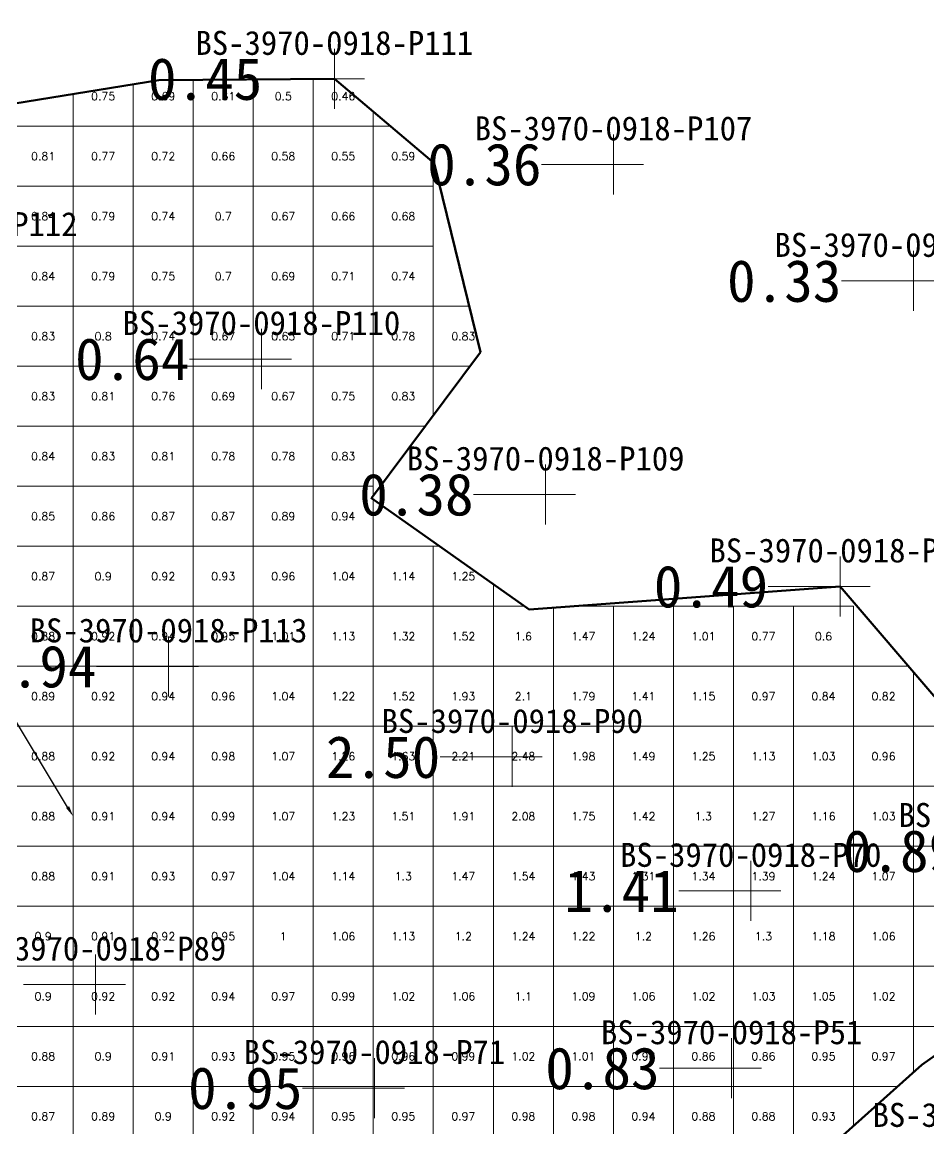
# Model space of a CAD drawing. Header units: inches. Extents: x 469796 to 469991, y 4349683 to 4349814.
# Drawn here: x 469904.45 to 469919.56, y 4349751.73 to 4349770.18 of the extents above; entities that cross this region are included whole.
import ezdxf
from ezdxf import colors
from ezdxf.entities.mleader import LeaderData, LeaderLine
from ezdxf.enums import TextEntityAlignment as Align
from ezdxf.math import Vec2, Vec3

# ---------------------------------------------------------------- set-up
doc = ezdxf.new("R2010")
doc.units = ezdxf.units.IN
doc.header["$MEASUREMENT"] = 0
for name, color, linetype, lineweight in [('点', 7, 'Continuous', 0), ('爆区方格网', 7, 'Continuous', 0), ('线条', 7, 'Continuous', 0), ('钻孔', 7, 'Continuous', 0)]:
    doc.layers.add(name, color=color, linetype=linetype, lineweight=lineweight)
doc.styles.add('3dmine_textStyle_1', font='txt.shx', dxfattribs={"height": 1, "bigfont": 'gbcbig.shx'})
doc.styles.add('3dmine_textStyle_2', font='', dxfattribs={"height": 1})
doc.styles.get("Standard").update_dxf_attribs({"font": 'arial.ttf'})
doc.styles.get('3dmine_textStyle_2').set_extended_font_data('SimSun-ExtB')

msp = doc.modelspace()

# ---------------------------------------------------------------- hatches: boundary and pattern name
at = {"layer": '钻孔', "linetype": 'Continuous', "lineweight": 0, "true_color": 0x808080, "extrusion": (0, 1, 0)}
for points in [[(-469910.655, 3959.732), (-469909.655, 3959.732), (-469909.655, 3972.732), (-469910.655, 3972.732)], [(-469915.306, 3959.652), (-469914.306, 3959.652), (-469914.306, 3972.652), (-469915.306, 3972.652)], [(-469920.302, 3960.265), (-469919.302, 3960.265), (-469919.302, 3972.265), (-469920.302, 3972.265)], [(-469914.175, 3960.36), (-469913.175, 3960.36), (-469913.175, 3972.36), (-469914.175, 3972.36)], [(-469919.082, 3960.193), (-469918.082, 3960.193), (-469918.082, 3972.193), (-469919.082, 3972.193)]]:
    msp.add_hatch(color=8, dxfattribs=at).paths.add_polyline_path(points, flags=0)
at = {"layer": '钻孔', "linetype": 'Continuous', "lineweight": 0, "true_color": 0x00ffff, "extrusion": (0, 1, 0)}
for points in [[(-469909.441, 3959.644), (-469908.441, 3959.644), (-469908.441, 3972.644), (-469909.441, 3972.644)], [(-469907.893, 3960.289), (-469906.893, 3960.289), (-469906.893, 3972.289), (-469907.893, 3972.289)], [(-469906.677, 3960.417), (-469905.677, 3960.417), (-469905.677, 3972.417), (-469906.677, 3972.417)], [(-469917.274, 3960.321), (-469916.274, 3960.321), (-469916.274, 3972.321), (-469917.274, 3972.321)], [(-469911.323, 3960.419), (-469910.323, 3960.419), (-469910.323, 3972.419), (-469911.323, 3972.419)]]:
    msp.add_hatch(color=4, dxfattribs=at).paths.add_polyline_path(points, flags=0)
at = {"layer": '钻孔', "linetype": 'Continuous', "lineweight": 0, "true_color": 0xff0000, "extrusion": (0, 1, 0)}
msp.add_hatch(color=1, dxfattribs=at).paths.add_polyline_path([(-469913.62, 3960.208), (-469912.62, 3960.208), (-469912.62, 3972.208), (-469913.62, 3972.208)], flags=0)
at = {"layer": '钻孔', "linetype": 'Continuous', "lineweight": 0, "true_color": 0x0000ff, "extrusion": (0, 1, 0)}
msp.add_hatch(color=5, dxfattribs=at).paths.add_polyline_path([(-469917.592, 3960.378), (-469916.592, 3960.378), (-469916.592, 3972.378), (-469917.592, 3972.378)], flags=0)

# ---------------------------------------------------------------- linework, layer by layer
at = {"color": 5, "linetype": 'Continuous', "lineweight": 53, "elevation": 3966.246}
for points in [[(469919.744, 4349758.835), (469918.082, 4349760.773), (469912.901, 4349760.388), (469910.272, 4349762.242), (469912.09, 4349764.677), (469911.319, 4349767.825), (469909.655, 4349769.231), (469906.734, 4349769.21), (469903.13, 4349768.626), (469900.052, 4349766.199), (469884.88, 4349759.29)], [(469920.438, 4349749.783), (469917.807, 4349751.337), (469919.44, 4349752.801), (469921.036, 4349753.929)]]:
    msp.add_lwpolyline(points, dxfattribs=at)
at = {"layer": '点', "color": 138, "linetype": 'Continuous', "lineweight": 0, "true_color": 0x004c4c}
for points, elevation in [([(469909.655, 4349768.731), (469909.655, 4349769.731)], 3972.732), ([(469910.155, 4349769.231), (469909.155, 4349769.231)], 3972.732), ([(469914.306, 4349767.307), (469914.306, 4349768.307)], 3972.652), ([(469914.806, 4349767.807), (469913.806, 4349767.807)], 3972.652), ([(469919.302, 4349765.365), (469919.302, 4349766.365)], 3972.265), ([(469919.802, 4349765.865), (469918.802, 4349765.865)], 3972.265), ([(469908.441, 4349764.063), (469908.441, 4349765.063)], 3972.644), ([(469908.941, 4349764.563), (469907.941, 4349764.563)], 3972.644), ([(469913.175, 4349761.805), (469913.175, 4349762.805)], 3972.36), ([(469913.675, 4349762.305), (469912.675, 4349762.305)], 3972.36), ([(469918.082, 4349760.273), (469918.082, 4349761.273)], 3972.193), ([(469918.582, 4349760.773), (469917.582, 4349760.773)], 3972.193), ([(469906.893, 4349758.94), (469906.893, 4349759.94)], 3972.289), ([(469907.393, 4349759.44), (469906.393, 4349759.44)], 3972.289), ([(469912.62, 4349757.431), (469912.62, 4349758.431)], 3972.208), ([(469913.12, 4349757.931), (469912.12, 4349757.931)], 3972.208), ([(469916.592, 4349755.2), (469916.592, 4349756.2)], 3972.378), ([(469917.092, 4349755.7), (469916.092, 4349755.7)], 3972.378), ([(469905.677, 4349753.639), (469905.677, 4349754.639)], 3972.417), ([(469906.177, 4349754.139), (469905.177, 4349754.139)], 3972.417), ([(469916.274, 4349752.244), (469916.274, 4349753.244)], 3972.321), ([(469910.323, 4349751.914), (469910.323, 4349752.914)], 3972.419), ([(469916.774, 4349752.744), (469915.774, 4349752.744)], 3972.321), ([(469910.823, 4349752.414), (469909.823, 4349752.414)], 3972.419)]:
    msp.add_lwpolyline(points, dxfattribs=dict(at, elevation=elevation))
at = {"layer": '爆区方格网', "color": 4, "linetype": 'Continuous', "lineweight": 0, "true_color": 0x00ffff, "elevation": 3972.193}
for points in [[(469907.304, 4349768.442), (469906.304, 4349768.442), (469906.304, 4349769.14), (469906.734, 4349769.21), (469907.304, 4349769.214), (469907.304, 4349768.442)], [(469908.304, 4349768.442), (469907.304, 4349768.442), (469907.304, 4349769.214), (469908.304, 4349769.222), (469908.304, 4349768.442)], [(469909.304, 4349768.442), (469908.304, 4349768.442), (469908.304, 4349769.222), (469909.304, 4349769.229), (469909.304, 4349768.442)], [(469906.304, 4349768.442), (469905.304, 4349768.442), (469905.304, 4349768.978), (469906.304, 4349769.14), (469906.304, 4349768.442)], [(469905.304, 4349767.442), (469904.304, 4349767.442), (469904.304, 4349768.442), (469905.304, 4349768.442), (469905.304, 4349767.442)], [(469906.304, 4349767.442), (469905.304, 4349767.442), (469905.304, 4349768.442), (469906.304, 4349768.442), (469906.304, 4349767.442)], [(469907.304, 4349767.442), (469906.304, 4349767.442), (469906.304, 4349768.442), (469907.304, 4349768.442), (469907.304, 4349767.442)], [(469908.304, 4349767.442), (469907.304, 4349767.442), (469907.304, 4349768.442), (469908.304, 4349768.442), (469908.304, 4349767.442)], [(469909.304, 4349767.442), (469908.304, 4349767.442), (469908.304, 4349768.442), (469909.304, 4349768.442), (469909.304, 4349767.442)], [(469910.304, 4349767.442), (469909.304, 4349767.442), (469909.304, 4349768.442), (469910.304, 4349768.442), (469910.304, 4349767.442)], [(469911.304, 4349767.838), (469911.304, 4349767.442), (469910.304, 4349767.442), (469910.304, 4349768.442), (469910.589, 4349768.442), (469911.304, 4349767.838)], [(469905.304, 4349766.442), (469904.304, 4349766.442), (469904.304, 4349767.442), (469905.304, 4349767.442), (469905.304, 4349766.442)], [(469906.304, 4349766.442), (469905.304, 4349766.442), (469905.304, 4349767.442), (469906.304, 4349767.442), (469906.304, 4349766.442)], [(469907.304, 4349766.442), (469906.304, 4349766.442), (469906.304, 4349767.442), (469907.304, 4349767.442), (469907.304, 4349766.442)], [(469908.304, 4349766.442), (469907.304, 4349766.442), (469907.304, 4349767.442), (469908.304, 4349767.442), (469908.304, 4349766.442)], [(469909.304, 4349766.442), (469908.304, 4349766.442), (469908.304, 4349767.442), (469909.304, 4349767.442), (469909.304, 4349766.442)], [(469910.304, 4349766.442), (469909.304, 4349766.442), (469909.304, 4349767.442), (469910.304, 4349767.442), (469910.304, 4349766.442)], [(469911.304, 4349766.442), (469910.304, 4349766.442), (469910.304, 4349767.442), (469911.304, 4349767.442), (469911.304, 4349766.442)], [(469905.304, 4349765.442), (469904.304, 4349765.442), (469904.304, 4349766.442), (469905.304, 4349766.442), (469905.304, 4349765.442)], [(469906.304, 4349765.442), (469905.304, 4349765.442), (469905.304, 4349766.442), (469906.304, 4349766.442), (469906.304, 4349765.442)], [(469907.304, 4349765.442), (469906.304, 4349765.442), (469906.304, 4349766.442), (469907.304, 4349766.442), (469907.304, 4349765.442)], [(469908.304, 4349765.442), (469907.304, 4349765.442), (469907.304, 4349766.442), (469908.304, 4349766.442), (469908.304, 4349765.442)], [(469909.304, 4349765.442), (469908.304, 4349765.442), (469908.304, 4349766.442), (469909.304, 4349766.442), (469909.304, 4349765.442)], [(469910.304, 4349765.442), (469909.304, 4349765.442), (469909.304, 4349766.442), (469910.304, 4349766.442), (469910.304, 4349765.442)], [(469911.304, 4349765.442), (469910.304, 4349765.442), (469910.304, 4349766.442), (469911.304, 4349766.442), (469911.304, 4349765.442)], [(469905.304, 4349764.442), (469904.304, 4349764.442), (469904.304, 4349765.442), (469905.304, 4349765.442), (469905.304, 4349764.442)], [(469906.304, 4349764.442), (469905.304, 4349764.442), (469905.304, 4349765.442), (469906.304, 4349765.442), (469906.304, 4349764.442)], [(469907.304, 4349764.442), (469906.304, 4349764.442), (469906.304, 4349765.442), (469907.304, 4349765.442), (469907.304, 4349764.442)], [(469908.304, 4349764.442), (469907.304, 4349764.442), (469907.304, 4349765.442), (469908.304, 4349765.442), (469908.304, 4349764.442)], [(469909.304, 4349764.442), (469908.304, 4349764.442), (469908.304, 4349765.442), (469909.304, 4349765.442), (469909.304, 4349764.442)], [(469910.304, 4349764.442), (469909.304, 4349764.442), (469909.304, 4349765.442), (469910.304, 4349765.442), (469910.304, 4349764.442)], [(469911.304, 4349764.442), (469910.304, 4349764.442), (469910.304, 4349765.442), (469911.304, 4349765.442), (469911.304, 4349764.442)], [(469912.09, 4349764.677), (469911.915, 4349764.442), (469911.304, 4349764.442), (469911.304, 4349765.442), (469911.903, 4349765.442), (469912.09, 4349764.677)], [(469905.304, 4349763.442), (469904.304, 4349763.442), (469904.304, 4349764.442), (469905.304, 4349764.442), (469905.304, 4349763.442)], [(469906.304, 4349763.442), (469905.304, 4349763.442), (469905.304, 4349764.442), (469906.304, 4349764.442), (469906.304, 4349763.442)], [(469907.304, 4349763.442), (469906.304, 4349763.442), (469906.304, 4349764.442), (469907.304, 4349764.442), (469907.304, 4349763.442)], [(469908.304, 4349763.442), (469907.304, 4349763.442), (469907.304, 4349764.442), (469908.304, 4349764.442), (469908.304, 4349763.442)], [(469909.304, 4349763.442), (469908.304, 4349763.442), (469908.304, 4349764.442), (469909.304, 4349764.442), (469909.304, 4349763.442)], [(469910.304, 4349763.442), (469909.304, 4349763.442), (469909.304, 4349764.442), (469910.304, 4349764.442), (469910.304, 4349763.442)], [(469911.304, 4349763.624), (469911.168, 4349763.442), (469910.304, 4349763.442), (469910.304, 4349764.442), (469911.304, 4349764.442), (469911.304, 4349763.624)], [(469905.304, 4349762.442), (469904.304, 4349762.442), (469904.304, 4349763.442), (469905.304, 4349763.442), (469905.304, 4349762.442)], [(469906.304, 4349762.442), (469905.304, 4349762.442), (469905.304, 4349763.442), (469906.304, 4349763.442), (469906.304, 4349762.442)], [(469907.304, 4349762.442), (469906.304, 4349762.442), (469906.304, 4349763.442), (469907.304, 4349763.442), (469907.304, 4349762.442)], [(469908.304, 4349762.442), (469907.304, 4349762.442), (469907.304, 4349763.442), (469908.304, 4349763.442), (469908.304, 4349762.442)], [(469909.304, 4349762.442), (469908.304, 4349762.442), (469908.304, 4349763.442), (469909.304, 4349763.442), (469909.304, 4349762.442)], [(469910.304, 4349762.442), (469909.304, 4349762.442), (469909.304, 4349763.442), (469910.304, 4349763.442), (469910.304, 4349762.442)], [(469905.304, 4349761.442), (469904.304, 4349761.442), (469904.304, 4349762.442), (469905.304, 4349762.442), (469905.304, 4349761.442)], [(469906.304, 4349761.442), (469905.304, 4349761.442), (469905.304, 4349762.442), (469906.304, 4349762.442), (469906.304, 4349761.442)], [(469907.304, 4349761.442), (469906.304, 4349761.442), (469906.304, 4349762.442), (469907.304, 4349762.442), (469907.304, 4349761.442)], [(469908.304, 4349761.442), (469907.304, 4349761.442), (469907.304, 4349762.442), (469908.304, 4349762.442), (469908.304, 4349761.442)], [(469909.304, 4349761.442), (469908.304, 4349761.442), (469908.304, 4349762.442), (469909.304, 4349762.442), (469909.304, 4349761.442)], [(469910.304, 4349762.284), (469910.272, 4349762.242), (469910.304, 4349762.22), (469910.304, 4349761.442), (469909.304, 4349761.442), (469909.304, 4349762.442), (469910.304, 4349762.442), (469910.304, 4349762.284)], [(469905.304, 4349760.442), (469904.304, 4349760.442), (469904.304, 4349761.442), (469905.304, 4349761.442), (469905.304, 4349760.442)], [(469906.304, 4349760.442), (469905.304, 4349760.442), (469905.304, 4349761.442), (469906.304, 4349761.442), (469906.304, 4349760.442)], [(469907.304, 4349760.442), (469906.304, 4349760.442), (469906.304, 4349761.442), (469907.304, 4349761.442), (469907.304, 4349760.442)], [(469908.304, 4349760.442), (469907.304, 4349760.442), (469907.304, 4349761.442), (469908.304, 4349761.442), (469908.304, 4349760.442)], [(469909.304, 4349760.442), (469908.304, 4349760.442), (469908.304, 4349761.442), (469909.304, 4349761.442), (469909.304, 4349760.442)], [(469910.304, 4349760.442), (469909.304, 4349760.442), (469909.304, 4349761.442), (469910.304, 4349761.442), (469910.304, 4349760.442)], [(469911.304, 4349760.442), (469910.304, 4349760.442), (469910.304, 4349761.442), (469911.304, 4349761.442), (469911.304, 4349760.442)], [(469912.304, 4349760.809), (469912.304, 4349760.442), (469911.304, 4349760.442), (469911.304, 4349761.442), (469911.407, 4349761.442), (469912.304, 4349760.809)], [(469905.304, 4349759.442), (469904.304, 4349759.442), (469904.304, 4349760.442), (469905.304, 4349760.442), (469905.304, 4349759.442)], [(469906.304, 4349759.442), (469905.304, 4349759.442), (469905.304, 4349760.442), (469906.304, 4349760.442), (469906.304, 4349759.442)], [(469907.304, 4349759.442), (469906.304, 4349759.442), (469906.304, 4349760.442), (469907.304, 4349760.442), (469907.304, 4349759.442)], [(469908.304, 4349759.442), (469907.304, 4349759.442), (469907.304, 4349760.442), (469908.304, 4349760.442), (469908.304, 4349759.442)], [(469909.304, 4349759.442), (469908.304, 4349759.442), (469908.304, 4349760.442), (469909.304, 4349760.442), (469909.304, 4349759.442)], [(469910.304, 4349759.442), (469909.304, 4349759.442), (469909.304, 4349760.442), (469910.304, 4349760.442), (469910.304, 4349759.442)], [(469911.304, 4349759.442), (469910.304, 4349759.442), (469910.304, 4349760.442), (469911.304, 4349760.442), (469911.304, 4349759.442)], [(469912.304, 4349759.442), (469911.304, 4349759.442), (469911.304, 4349760.442), (469912.304, 4349760.442), (469912.304, 4349759.442)], [(469912.901, 4349760.388), (469913.304, 4349760.418), (469913.304, 4349759.442), (469912.304, 4349759.442), (469912.304, 4349760.442), (469912.824, 4349760.442), (469912.901, 4349760.388)], [(469914.304, 4349759.442), (469913.304, 4349759.442), (469913.304, 4349760.418), (469913.631, 4349760.442), (469914.304, 4349760.442), (469914.304, 4349759.442)], [(469915.304, 4349759.442), (469914.304, 4349759.442), (469914.304, 4349760.442), (469915.304, 4349760.442), (469915.304, 4349759.442)], [(469916.304, 4349759.442), (469915.304, 4349759.442), (469915.304, 4349760.442), (469916.304, 4349760.442), (469916.304, 4349759.442)], [(469917.304, 4349759.442), (469916.304, 4349759.442), (469916.304, 4349760.442), (469917.304, 4349760.442), (469917.304, 4349759.442)], [(469918.304, 4349759.442), (469917.304, 4349759.442), (469917.304, 4349760.442), (469918.304, 4349760.442), (469918.304, 4349759.442)], [(469905.304, 4349758.442), (469904.304, 4349758.442), (469904.304, 4349759.442), (469905.304, 4349759.442), (469905.304, 4349758.442)], [(469906.304, 4349758.442), (469905.304, 4349758.442), (469905.304, 4349759.442), (469906.304, 4349759.442), (469906.304, 4349758.442)], [(469907.304, 4349758.442), (469906.304, 4349758.442), (469906.304, 4349759.442), (469907.304, 4349759.442), (469907.304, 4349758.442)], [(469908.304, 4349758.442), (469907.304, 4349758.442), (469907.304, 4349759.442), (469908.304, 4349759.442), (469908.304, 4349758.442)], [(469909.304, 4349758.442), (469908.304, 4349758.442), (469908.304, 4349759.442), (469909.304, 4349759.442), (469909.304, 4349758.442)], [(469910.304, 4349758.442), (469909.304, 4349758.442), (469909.304, 4349759.442), (469910.304, 4349759.442), (469910.304, 4349758.442)], [(469911.304, 4349758.442), (469910.304, 4349758.442), (469910.304, 4349759.442), (469911.304, 4349759.442), (469911.304, 4349758.442)], [(469912.304, 4349758.442), (469911.304, 4349758.442), (469911.304, 4349759.442), (469912.304, 4349759.442), (469912.304, 4349758.442)], [(469913.304, 4349758.442), (469912.304, 4349758.442), (469912.304, 4349759.442), (469913.304, 4349759.442), (469913.304, 4349758.442)], [(469914.304, 4349758.442), (469913.304, 4349758.442), (469913.304, 4349759.442), (469914.304, 4349759.442), (469914.304, 4349758.442)], [(469915.304, 4349758.442), (469914.304, 4349758.442), (469914.304, 4349759.442), (469915.304, 4349759.442), (469915.304, 4349758.442)], [(469916.304, 4349758.442), (469915.304, 4349758.442), (469915.304, 4349759.442), (469916.304, 4349759.442), (469916.304, 4349758.442)], [(469917.304, 4349758.442), (469916.304, 4349758.442), (469916.304, 4349759.442), (469917.304, 4349759.442), (469917.304, 4349758.442)], [(469918.304, 4349758.442), (469917.304, 4349758.442), (469917.304, 4349759.442), (469918.304, 4349759.442), (469918.304, 4349758.442)], [(469919.304, 4349759.349), (469919.304, 4349758.442), (469918.304, 4349758.442), (469918.304, 4349759.442), (469919.224, 4349759.442), (469919.304, 4349759.349)], [(469905.304, 4349757.442), (469904.304, 4349757.442), (469904.304, 4349758.442), (469905.304, 4349758.442), (469905.304, 4349757.442)], [(469906.304, 4349757.442), (469905.304, 4349757.442), (469905.304, 4349758.442), (469906.304, 4349758.442), (469906.304, 4349757.442)], [(469907.304, 4349757.442), (469906.304, 4349757.442), (469906.304, 4349758.442), (469907.304, 4349758.442), (469907.304, 4349757.442)], [(469908.304, 4349757.442), (469907.304, 4349757.442), (469907.304, 4349758.442), (469908.304, 4349758.442), (469908.304, 4349757.442)], [(469909.304, 4349757.442), (469908.304, 4349757.442), (469908.304, 4349758.442), (469909.304, 4349758.442), (469909.304, 4349757.442)], [(469910.304, 4349757.442), (469909.304, 4349757.442), (469909.304, 4349758.442), (469910.304, 4349758.442), (469910.304, 4349757.442)], [(469911.304, 4349757.442), (469910.304, 4349757.442), (469910.304, 4349758.442), (469911.304, 4349758.442), (469911.304, 4349757.442)], [(469912.304, 4349757.442), (469911.304, 4349757.442), (469911.304, 4349758.442), (469912.304, 4349758.442), (469912.304, 4349757.442)], [(469913.304, 4349757.442), (469912.304, 4349757.442), (469912.304, 4349758.442), (469913.304, 4349758.442), (469913.304, 4349757.442)], [(469914.304, 4349757.442), (469913.304, 4349757.442), (469913.304, 4349758.442), (469914.304, 4349758.442), (469914.304, 4349757.442)], [(469915.304, 4349757.442), (469914.304, 4349757.442), (469914.304, 4349758.442), (469915.304, 4349758.442), (469915.304, 4349757.442)], [(469916.304, 4349757.442), (469915.304, 4349757.442), (469915.304, 4349758.442), (469916.304, 4349758.442), (469916.304, 4349757.442)], [(469917.304, 4349757.442), (469916.304, 4349757.442), (469916.304, 4349758.442), (469917.304, 4349758.442), (469917.304, 4349757.442)], [(469918.304, 4349757.442), (469917.304, 4349757.442), (469917.304, 4349758.442), (469918.304, 4349758.442), (469918.304, 4349757.442)], [(469919.304, 4349757.442), (469918.304, 4349757.442), (469918.304, 4349758.442), (469919.304, 4349758.442), (469919.304, 4349757.442)], [(469920.304, 4349757.442), (469919.304, 4349757.442), (469919.304, 4349758.442), (469920.304, 4349758.442), (469920.304, 4349757.442)], [(469905.304, 4349756.442), (469904.304, 4349756.442), (469904.304, 4349757.442), (469905.304, 4349757.442), (469905.304, 4349756.442)], [(469906.304, 4349756.442), (469905.304, 4349756.442), (469905.304, 4349757.442), (469906.304, 4349757.442), (469906.304, 4349756.442)], [(469907.304, 4349756.442), (469906.304, 4349756.442), (469906.304, 4349757.442), (469907.304, 4349757.442), (469907.304, 4349756.442)], [(469908.304, 4349756.442), (469907.304, 4349756.442), (469907.304, 4349757.442), (469908.304, 4349757.442), (469908.304, 4349756.442)], [(469909.304, 4349756.442), (469908.304, 4349756.442), (469908.304, 4349757.442), (469909.304, 4349757.442), (469909.304, 4349756.442)], [(469910.304, 4349756.442), (469909.304, 4349756.442), (469909.304, 4349757.442), (469910.304, 4349757.442), (469910.304, 4349756.442)], [(469911.304, 4349756.442), (469910.304, 4349756.442), (469910.304, 4349757.442), (469911.304, 4349757.442), (469911.304, 4349756.442)], [(469912.304, 4349756.442), (469911.304, 4349756.442), (469911.304, 4349757.442), (469912.304, 4349757.442), (469912.304, 4349756.442)], [(469913.304, 4349756.442), (469912.304, 4349756.442), (469912.304, 4349757.442), (469913.304, 4349757.442), (469913.304, 4349756.442)], [(469914.304, 4349756.442), (469913.304, 4349756.442), (469913.304, 4349757.442), (469914.304, 4349757.442), (469914.304, 4349756.442)], [(469915.304, 4349756.442), (469914.304, 4349756.442), (469914.304, 4349757.442), (469915.304, 4349757.442), (469915.304, 4349756.442)], [(469916.304, 4349756.442), (469915.304, 4349756.442), (469915.304, 4349757.442), (469916.304, 4349757.442), (469916.304, 4349756.442)], [(469917.304, 4349756.442), (469916.304, 4349756.442), (469916.304, 4349757.442), (469917.304, 4349757.442), (469917.304, 4349756.442)], [(469918.304, 4349756.442), (469917.304, 4349756.442), (469917.304, 4349757.442), (469918.304, 4349757.442), (469918.304, 4349756.442)], [(469919.304, 4349756.442), (469918.304, 4349756.442), (469918.304, 4349757.442), (469919.304, 4349757.442), (469919.304, 4349756.442)], [(469920.304, 4349756.442), (469919.304, 4349756.442), (469919.304, 4349757.442), (469920.304, 4349757.442), (469920.304, 4349756.442)], [(469905.304, 4349755.442), (469904.304, 4349755.442), (469904.304, 4349756.442), (469905.304, 4349756.442), (469905.304, 4349755.442)], [(469906.304, 4349755.442), (469905.304, 4349755.442), (469905.304, 4349756.442), (469906.304, 4349756.442), (469906.304, 4349755.442)], [(469907.304, 4349755.442), (469906.304, 4349755.442), (469906.304, 4349756.442), (469907.304, 4349756.442), (469907.304, 4349755.442)], [(469908.304, 4349755.442), (469907.304, 4349755.442), (469907.304, 4349756.442), (469908.304, 4349756.442), (469908.304, 4349755.442)], [(469909.304, 4349755.442), (469908.304, 4349755.442), (469908.304, 4349756.442), (469909.304, 4349756.442), (469909.304, 4349755.442)], [(469910.304, 4349755.442), (469909.304, 4349755.442), (469909.304, 4349756.442), (469910.304, 4349756.442), (469910.304, 4349755.442)], [(469911.304, 4349755.442), (469910.304, 4349755.442), (469910.304, 4349756.442), (469911.304, 4349756.442), (469911.304, 4349755.442)], [(469912.304, 4349755.442), (469911.304, 4349755.442), (469911.304, 4349756.442), (469912.304, 4349756.442), (469912.304, 4349755.442)], [(469913.304, 4349755.442), (469912.304, 4349755.442), (469912.304, 4349756.442), (469913.304, 4349756.442), (469913.304, 4349755.442)], [(469914.304, 4349755.442), (469913.304, 4349755.442), (469913.304, 4349756.442), (469914.304, 4349756.442), (469914.304, 4349755.442)], [(469915.304, 4349755.442), (469914.304, 4349755.442), (469914.304, 4349756.442), (469915.304, 4349756.442), (469915.304, 4349755.442)], [(469916.304, 4349755.442), (469915.304, 4349755.442), (469915.304, 4349756.442), (469916.304, 4349756.442), (469916.304, 4349755.442)], [(469917.304, 4349755.442), (469916.304, 4349755.442), (469916.304, 4349756.442), (469917.304, 4349756.442), (469917.304, 4349755.442)], [(469918.304, 4349755.442), (469917.304, 4349755.442), (469917.304, 4349756.442), (469918.304, 4349756.442), (469918.304, 4349755.442)], [(469919.304, 4349755.442), (469918.304, 4349755.442), (469918.304, 4349756.442), (469919.304, 4349756.442), (469919.304, 4349755.442)], [(469920.304, 4349755.442), (469919.304, 4349755.442), (469919.304, 4349756.442), (469920.304, 4349756.442), (469920.304, 4349755.442)], [(469905.304, 4349754.442), (469904.304, 4349754.442), (469904.304, 4349755.442), (469905.304, 4349755.442), (469905.304, 4349754.442)], [(469906.304, 4349754.442), (469905.304, 4349754.442), (469905.304, 4349755.442), (469906.304, 4349755.442), (469906.304, 4349754.442)], [(469907.304, 4349754.442), (469906.304, 4349754.442), (469906.304, 4349755.442), (469907.304, 4349755.442), (469907.304, 4349754.442)], [(469908.304, 4349754.442), (469907.304, 4349754.442), (469907.304, 4349755.442), (469908.304, 4349755.442), (469908.304, 4349754.442)], [(469909.304, 4349754.442), (469908.304, 4349754.442), (469908.304, 4349755.442), (469909.304, 4349755.442), (469909.304, 4349754.442)], [(469910.304, 4349754.442), (469909.304, 4349754.442), (469909.304, 4349755.442), (469910.304, 4349755.442), (469910.304, 4349754.442)], [(469911.304, 4349754.442), (469910.304, 4349754.442), (469910.304, 4349755.442), (469911.304, 4349755.442), (469911.304, 4349754.442)], [(469912.304, 4349754.442), (469911.304, 4349754.442), (469911.304, 4349755.442), (469912.304, 4349755.442), (469912.304, 4349754.442)], [(469913.304, 4349754.442), (469912.304, 4349754.442), (469912.304, 4349755.442), (469913.304, 4349755.442), (469913.304, 4349754.442)], [(469914.304, 4349754.442), (469913.304, 4349754.442), (469913.304, 4349755.442), (469914.304, 4349755.442), (469914.304, 4349754.442)], [(469915.304, 4349754.442), (469914.304, 4349754.442), (469914.304, 4349755.442), (469915.304, 4349755.442), (469915.304, 4349754.442)], [(469916.304, 4349754.442), (469915.304, 4349754.442), (469915.304, 4349755.442), (469916.304, 4349755.442), (469916.304, 4349754.442)], [(469917.304, 4349754.442), (469916.304, 4349754.442), (469916.304, 4349755.442), (469917.304, 4349755.442), (469917.304, 4349754.442)], [(469918.304, 4349754.442), (469917.304, 4349754.442), (469917.304, 4349755.442), (469918.304, 4349755.442), (469918.304, 4349754.442)], [(469919.304, 4349754.442), (469918.304, 4349754.442), (469918.304, 4349755.442), (469919.304, 4349755.442), (469919.304, 4349754.442)], [(469920.304, 4349754.442), (469919.304, 4349754.442), (469919.304, 4349755.442), (469920.304, 4349755.442), (469920.304, 4349754.442)], [(469905.304, 4349753.442), (469904.304, 4349753.442), (469904.304, 4349754.442), (469905.304, 4349754.442), (469905.304, 4349753.442)], [(469906.304, 4349753.442), (469905.304, 4349753.442), (469905.304, 4349754.442), (469906.304, 4349754.442), (469906.304, 4349753.442)], [(469907.304, 4349753.442), (469906.304, 4349753.442), (469906.304, 4349754.442), (469907.304, 4349754.442), (469907.304, 4349753.442)], [(469908.304, 4349753.442), (469907.304, 4349753.442), (469907.304, 4349754.442), (469908.304, 4349754.442), (469908.304, 4349753.442)], [(469909.304, 4349753.442), (469908.304, 4349753.442), (469908.304, 4349754.442), (469909.304, 4349754.442), (469909.304, 4349753.442)], [(469910.304, 4349753.442), (469909.304, 4349753.442), (469909.304, 4349754.442), (469910.304, 4349754.442), (469910.304, 4349753.442)], [(469911.304, 4349753.442), (469910.304, 4349753.442), (469910.304, 4349754.442), (469911.304, 4349754.442), (469911.304, 4349753.442)], [(469912.304, 4349753.442), (469911.304, 4349753.442), (469911.304, 4349754.442), (469912.304, 4349754.442), (469912.304, 4349753.442)], [(469913.304, 4349753.442), (469912.304, 4349753.442), (469912.304, 4349754.442), (469913.304, 4349754.442), (469913.304, 4349753.442)], [(469914.304, 4349753.442), (469913.304, 4349753.442), (469913.304, 4349754.442), (469914.304, 4349754.442), (469914.304, 4349753.442)], [(469915.304, 4349753.442), (469914.304, 4349753.442), (469914.304, 4349754.442), (469915.304, 4349754.442), (469915.304, 4349753.442)], [(469916.304, 4349753.442), (469915.304, 4349753.442), (469915.304, 4349754.442), (469916.304, 4349754.442), (469916.304, 4349753.442)], [(469917.304, 4349753.442), (469916.304, 4349753.442), (469916.304, 4349754.442), (469917.304, 4349754.442), (469917.304, 4349753.442)], [(469918.304, 4349753.442), (469917.304, 4349753.442), (469917.304, 4349754.442), (469918.304, 4349754.442), (469918.304, 4349753.442)], [(469919.304, 4349753.442), (469918.304, 4349753.442), (469918.304, 4349754.442), (469919.304, 4349754.442), (469919.304, 4349753.442)], [(469920.304, 4349753.442), (469919.304, 4349753.442), (469919.304, 4349754.442), (469920.304, 4349754.442), (469920.304, 4349753.442)], [(469905.304, 4349752.442), (469904.304, 4349752.442), (469904.304, 4349753.442), (469905.304, 4349753.442), (469905.304, 4349752.442)], [(469906.304, 4349752.442), (469905.304, 4349752.442), (469905.304, 4349753.442), (469906.304, 4349753.442), (469906.304, 4349752.442)], [(469907.304, 4349752.442), (469906.304, 4349752.442), (469906.304, 4349753.442), (469907.304, 4349753.442), (469907.304, 4349752.442)], [(469908.304, 4349752.442), (469907.304, 4349752.442), (469907.304, 4349753.442), (469908.304, 4349753.442), (469908.304, 4349752.442)], [(469909.304, 4349752.442), (469908.304, 4349752.442), (469908.304, 4349753.442), (469909.304, 4349753.442), (469909.304, 4349752.442)], [(469910.304, 4349752.442), (469909.304, 4349752.442), (469909.304, 4349753.442), (469910.304, 4349753.442), (469910.304, 4349752.442)], [(469911.304, 4349752.442), (469910.304, 4349752.442), (469910.304, 4349753.442), (469911.304, 4349753.442), (469911.304, 4349752.442)], [(469912.304, 4349752.442), (469911.304, 4349752.442), (469911.304, 4349753.442), (469912.304, 4349753.442), (469912.304, 4349752.442)], [(469913.304, 4349752.442), (469912.304, 4349752.442), (469912.304, 4349753.442), (469913.304, 4349753.442), (469913.304, 4349752.442)], [(469914.304, 4349752.442), (469913.304, 4349752.442), (469913.304, 4349753.442), (469914.304, 4349753.442), (469914.304, 4349752.442)], [(469915.304, 4349752.442), (469914.304, 4349752.442), (469914.304, 4349753.442), (469915.304, 4349753.442), (469915.304, 4349752.442)], [(469916.304, 4349752.442), (469915.304, 4349752.442), (469915.304, 4349753.442), (469916.304, 4349753.442), (469916.304, 4349752.442)], [(469917.304, 4349752.442), (469916.304, 4349752.442), (469916.304, 4349753.442), (469917.304, 4349753.442), (469917.304, 4349752.442)], [(469918.304, 4349752.442), (469917.304, 4349752.442), (469917.304, 4349753.442), (469918.304, 4349753.442), (469918.304, 4349752.442)], [(469919.304, 4349752.678), (469919.04, 4349752.442), (469918.304, 4349752.442), (469918.304, 4349753.442), (469919.304, 4349753.442), (469919.304, 4349752.678)], [(469905.304, 4349751.442), (469904.304, 4349751.442), (469904.304, 4349752.442), (469905.304, 4349752.442), (469905.304, 4349751.442)], [(469906.304, 4349751.442), (469905.304, 4349751.442), (469905.304, 4349752.442), (469906.304, 4349752.442), (469906.304, 4349751.442)], [(469907.304, 4349751.442), (469906.304, 4349751.442), (469906.304, 4349752.442), (469907.304, 4349752.442), (469907.304, 4349751.442)], [(469908.304, 4349751.442), (469907.304, 4349751.442), (469907.304, 4349752.442), (469908.304, 4349752.442), (469908.304, 4349751.442)], [(469909.304, 4349751.442), (469908.304, 4349751.442), (469908.304, 4349752.442), (469909.304, 4349752.442), (469909.304, 4349751.442)], [(469910.304, 4349751.442), (469909.304, 4349751.442), (469909.304, 4349752.442), (469910.304, 4349752.442), (469910.304, 4349751.442)], [(469911.304, 4349751.442), (469910.304, 4349751.442), (469910.304, 4349752.442), (469911.304, 4349752.442), (469911.304, 4349751.442)], [(469912.304, 4349751.442), (469911.304, 4349751.442), (469911.304, 4349752.442), (469912.304, 4349752.442), (469912.304, 4349751.442)], [(469913.304, 4349751.442), (469912.304, 4349751.442), (469912.304, 4349752.442), (469913.304, 4349752.442), (469913.304, 4349751.442)], [(469914.304, 4349751.442), (469913.304, 4349751.442), (469913.304, 4349752.442), (469914.304, 4349752.442), (469914.304, 4349751.442)], [(469915.304, 4349751.442), (469914.304, 4349751.442), (469914.304, 4349752.442), (469915.304, 4349752.442), (469915.304, 4349751.442)], [(469916.304, 4349751.442), (469915.304, 4349751.442), (469915.304, 4349752.442), (469916.304, 4349752.442), (469916.304, 4349751.442)], [(469917.304, 4349751.442), (469916.304, 4349751.442), (469916.304, 4349752.442), (469917.304, 4349752.442), (469917.304, 4349751.442)], [(469918.304, 4349751.782), (469917.924, 4349751.442), (469917.304, 4349751.442), (469917.304, 4349752.442), (469918.304, 4349752.442), (469918.304, 4349751.782)]]:
    msp.add_lwpolyline(points, dxfattribs=at)
at = {"layer": '爆区方格网', "color": 8, "linetype": 'Continuous', "lineweight": 0, "true_color": 0x808080, "elevation": 3972.193}
msp.add_lwpolyline([(469910.304, 4349768.683), (469910.304, 4349768.442), (469909.304, 4349768.442), (469909.304, 4349769.229), (469909.655, 4349769.231), (469910.304, 4349768.683)], dxfattribs=at)
at = {"layer": '线条', "color": 138, "linetype": 'Continuous', "lineweight": 0, "true_color": 0x004c4c}
for points, elevation in [([(469909.655, 4349769.231), (469909.655, 4349769.231), (469909.655, 4349769.231)], 3972.732), ([(469914.306, 4349767.807), (469914.306, 4349767.807), (469914.306, 4349767.807)], 3972.652), ([(469919.302, 4349765.865), (469919.302, 4349765.865), (469919.302, 4349765.865)], 3972.265), ([(469908.441, 4349764.563), (469908.441, 4349764.563), (469908.441, 4349764.563)], 3972.644), ([(469913.175, 4349762.305), (469913.175, 4349762.305), (469913.175, 4349762.305)], 3972.36), ([(469918.082, 4349760.773), (469918.082, 4349760.773), (469918.082, 4349760.773)], 3972.193), ([(469906.893, 4349759.44), (469906.893, 4349759.44), (469906.893, 4349759.44)], 3972.289), ([(469912.62, 4349757.931), (469912.62, 4349757.931), (469912.62, 4349757.931)], 3972.208), ([(469916.592, 4349755.7), (469916.592, 4349755.7), (469916.592, 4349755.7)], 3972.378), ([(469905.677, 4349754.139), (469905.677, 4349754.139), (469905.677, 4349754.139)], 3972.417), ([(469916.274, 4349752.744), (469916.274, 4349752.744), (469916.274, 4349752.744)], 3972.321), ([(469910.323, 4349752.414), (469910.323, 4349752.414), (469910.323, 4349752.414)], 3972.419)]:
    msp.add_lwpolyline(points, dxfattribs=dict(at, elevation=elevation))
at = {"layer": '钻孔', "color": 8, "linetype": 'Continuous', "lineweight": 0, "true_color": 0x808080}
for points, elevation in [([(469909.655, 4349769.231), (469908.455, 4349769.231)], 3972.732), ([(469909.655, 4349769.231), (469908.455, 4349769.231)], 3959.732), ([(469914.306, 4349767.807), (469913.106, 4349767.807)], 3972.652), ([(469914.306, 4349767.807), (469913.106, 4349767.807)], 3959.652), ([(469919.302, 4349765.865), (469918.102, 4349765.865)], 3972.265), ([(469919.302, 4349765.865), (469918.102, 4349765.865)], 3960.265), ([(469913.175, 4349762.305), (469911.975, 4349762.305)], 3972.36), ([(469913.175, 4349762.305), (469911.975, 4349762.305)], 3960.36), ([(469918.082, 4349760.773), (469916.882, 4349760.773)], 3972.193), ([(469918.082, 4349760.773), (469916.882, 4349760.773)], 3960.193)]:
    msp.add_lwpolyline(points, dxfattribs=dict(at, elevation=elevation))
at = {"layer": '钻孔', "color": 4, "linetype": 'Continuous', "lineweight": 0, "true_color": 0x00ffff}
for points, elevation in [([(469908.441, 4349764.563), (469907.241, 4349764.563)], 3972.644), ([(469908.441, 4349764.563), (469907.241, 4349764.563)], 3959.644), ([(469906.893, 4349759.44), (469905.693, 4349759.44)], 3972.289), ([(469906.893, 4349759.44), (469905.693, 4349759.44)], 3960.289), ([(469905.677, 4349754.139), (469904.477, 4349754.139)], 3972.417), ([(469905.677, 4349754.139), (469904.477, 4349754.139)], 3960.417), ([(469916.274, 4349752.744), (469915.074, 4349752.744)], 3972.321), ([(469916.274, 4349752.744), (469915.074, 4349752.744)], 3960.321), ([(469910.323, 4349752.414), (469909.123, 4349752.414)], 3972.419), ([(469910.323, 4349752.414), (469909.123, 4349752.414)], 3960.419)]:
    msp.add_lwpolyline(points, dxfattribs=dict(at, elevation=elevation))
at = {"layer": '钻孔', "color": 1, "linetype": 'Continuous', "lineweight": 0, "true_color": 0xff0000}
for elevation in [3972.208, 3960.208]:
    msp.add_lwpolyline([(469912.62, 4349757.931), (469911.42, 4349757.931)], dxfattribs=dict(at, elevation=elevation))
at = {"layer": '钻孔', "color": 5, "linetype": 'Continuous', "lineweight": 0, "true_color": 0x0000ff}
for elevation in [3972.378, 3960.378]:
    msp.add_lwpolyline([(469916.592, 4349755.7), (469915.392, 4349755.7)], dxfattribs=dict(at, elevation=elevation))

# ---------------------------------------------------------------- texts
at = {"color": 4, "linetype": 'Continuous', "lineweight": 0, "true_color": 0x00ffff, "style": '3dmine_textStyle_1'}
for s, height, p in [('0.75', 0.1333, (469905.804, 4349768.942, 3972.193)), ('0.69', 0.1333, (469906.804, 4349768.942, 3972.193)), ('0.61', 0.1333, (469907.804, 4349768.942, 3972.193)), ('0.5', 0.1333, (469908.804, 4349768.942, 3972.193)), ('0.81', 0.1333, (469904.804, 4349767.942, 3972.193)), ('0.77', 0.1333, (469905.804, 4349767.942, 3972.193)), ('0.72', 0.1333, (469906.804, 4349767.942, 3972.193)), ('0.66', 0.1333, (469907.804, 4349767.942, 3972.193)), ('0.58', 0.1333, (469908.804, 4349767.942, 3972.193)), ('0.55', 0.1333, (469909.804, 4349767.942, 3972.193)), ('0.59', 0.1333, (469910.804, 4349767.942, 3972.193)), ('0.84', 0.1333, (469904.804, 4349766.942, 3972.193)), ('0.79', 0.1333, (469905.804, 4349766.942, 3972.193)), ('0.74', 0.1333, (469906.804, 4349766.942, 3972.193)), ('0.7', 0.1333, (469907.804, 4349766.942, 3972.193)), ('0.67', 0.1333, (469908.804, 4349766.942, 3972.193)), ('0.66', 0.1333, (469909.804, 4349766.942, 3972.193)), ('0.68', 0.1333, (469910.804, 4349766.942, 3972.193)), ('0.84', 0.1333, (469904.804, 4349765.942, 3972.193)), ('0.79', 0.1333, (469905.804, 4349765.942, 3972.193)), ('0.75', 0.1333, (469906.804, 4349765.942, 3972.193)), ('0.7', 0.1333, (469907.804, 4349765.942, 3972.193)), ('0.69', 0.1333, (469908.804, 4349765.942, 3972.193)), ('0.71', 0.1333, (469909.804, 4349765.942, 3972.193)), ('0.74', 0.1333, (469910.804, 4349765.942, 3972.193)), ('0.83', 0.1333, (469904.804, 4349764.942, 3972.193)), ('0.8', 0.1333, (469905.804, 4349764.942, 3972.193)), ('0.74', 0.1333, (469906.804, 4349764.942, 3972.193)), ('0.67', 0.1333, (469907.804, 4349764.942, 3972.193)), ('0.65', 0.1333, (469908.804, 4349764.942, 3972.193)), ('0.71', 0.1333, (469909.804, 4349764.942, 3972.193)), ('0.78', 0.1333, (469910.804, 4349764.942, 3972.193)), ('0.83', 0.1333, (469911.804, 4349764.942, 3972.193)), ('0.83', 0.1333, (469904.804, 4349763.942, 3972.193)), ('0.81', 0.1333, (469905.804, 4349763.942, 3972.193)), ('0.76', 0.1333, (469906.804, 4349763.942, 3972.193)), ('0.69', 0.1333, (469907.804, 4349763.942, 3972.193)), ('0.67', 0.1333, (469908.804, 4349763.942, 3972.193)), ('0.75', 0.1333, (469909.804, 4349763.942, 3972.193)), ('0.83', 0.1333, (469910.804, 4349763.942, 3972.193)), ('0.84', 0.1333, (469904.804, 4349762.942, 3972.193)), ('0.83', 0.1333, (469905.804, 4349762.942, 3972.193)), ('0.81', 0.1333, (469906.804, 4349762.942, 3972.193)), ('0.78', 0.1333, (469907.804, 4349762.942, 3972.193)), ('0.78', 0.1333, (469908.804, 4349762.942, 3972.193)), ('0.83', 0.1333, (469909.804, 4349762.942, 3972.193)), ('0.85', 0.1333, (469904.804, 4349761.942, 3972.193)), ('0.86', 0.1333, (469905.804, 4349761.942, 3972.193)), ('0.87', 0.1333, (469906.804, 4349761.942, 3972.193)), ('0.87', 0.1333, (469907.804, 4349761.942, 3972.193)), ('0.89', 0.1333, (469908.804, 4349761.942, 3972.193)), ('0.94', 0.1333, (469909.804, 4349761.942, 3972.193)), ('0.87', 0.1333, (469904.804, 4349760.942, 3972.193)), ('0.9', 0.1333, (469905.804, 4349760.942, 3972.193)), ('0.92', 0.1333, (469906.804, 4349760.942, 3972.193)), ('0.93', 0.1333, (469907.804, 4349760.942, 3972.193)), ('0.96', 0.1333, (469908.804, 4349760.942, 3972.193)), ('1.04', 0.1333, (469909.804, 4349760.942, 3972.193)), ('1.14', 0.1333, (469910.804, 4349760.942, 3972.193)), ('1.25', 0.1333, (469911.804, 4349760.942, 3972.193)), ('0.88', 0.1333, (469904.804, 4349759.942, 3972.193)), ('0.92', 0.1333, (469905.804, 4349759.942, 3972.193)), ('0.94', 0.1333, (469906.804, 4349759.942, 3972.193)), ('0.95', 0.1333, (469907.804, 4349759.942, 3972.193)), ('1.01', 0.1333, (469908.804, 4349759.942, 3972.193)), ('1.13', 0.1333, (469909.804, 4349759.942, 3972.193)), ('1.32', 0.1333, (469910.804, 4349759.942, 3972.193)), ('1.52', 0.1333, (469911.804, 4349759.942, 3972.193)), ('1.6', 0.1333, (469912.804, 4349759.942, 3972.193)), ('1.47', 0.1333, (469913.804, 4349759.942, 3972.193)), ('1.24', 0.1333, (469914.804, 4349759.942, 3972.193)), ('1.01', 0.1333, (469915.804, 4349759.942, 3972.193)), ('0.77', 0.1333, (469916.804, 4349759.942, 3972.193)), ('0.6', 0.1333, (469917.804, 4349759.942, 3972.193)), ('0.89', 0.1333, (469904.804, 4349758.942, 3972.193)), ('0.92', 0.1333, (469905.804, 4349758.942, 3972.193)), ('0.94', 0.1333, (469906.804, 4349758.942, 3972.193)), ('0.96', 0.1333, (469907.804, 4349758.942, 3972.193)), ('1.04', 0.1333, (469908.804, 4349758.942, 3972.193)), ('1.22', 0.1333, (469909.804, 4349758.942, 3972.193)), ('1.52', 0.1333, (469910.804, 4349758.942, 3972.193)), ('1.93', 0.1333, (469911.804, 4349758.942, 3972.193)), ('2.1', 0.1333, (469912.804, 4349758.942, 3972.193)), ('1.79', 0.1333, (469913.804, 4349758.942, 3972.193)), ('1.41', 0.1333, (469914.804, 4349758.942, 3972.193)), ('1.15', 0.1333, (469915.804, 4349758.942, 3972.193)), ('0.97', 0.1333, (469916.804, 4349758.942, 3972.193)), ('0.84', 0.1333, (469917.804, 4349758.942, 3972.193)), ('0.82', 0.1333, (469918.804, 4349758.942, 3972.193)), ('0.88', 0.1333, (469904.804, 4349757.942, 3972.193)), ('0.92', 0.1333, (469905.804, 4349757.942, 3972.193)), ('0.94', 0.1333, (469906.804, 4349757.942, 3972.193)), ('0.98', 0.1333, (469907.804, 4349757.942, 3972.193)), ('1.07', 0.1333, (469908.804, 4349757.942, 3972.193)), ('1.26', 0.1333, (469909.804, 4349757.942, 3972.193)), ('1.63', 0.1333, (469910.804, 4349757.942, 3972.193)), ('2.21', 0.1333, (469911.804, 4349757.942, 3972.193)), ('2.48', 0.1333, (469912.804, 4349757.942, 3972.193)), ('1.98', 0.1333, (469913.804, 4349757.942, 3972.193)), ('1.49', 0.1333, (469914.804, 4349757.942, 3972.193)), ('1.25', 0.1333, (469915.804, 4349757.942, 3972.193)), ('1.13', 0.1333, (469916.804, 4349757.942, 3972.193)), ('1.03', 0.1333, (469917.804, 4349757.942, 3972.193)), ('0.96', 0.1333, (469918.804, 4349757.942, 3972.193)), ('0.88', 0.1333, (469904.804, 4349756.942, 3972.193)), ('0.91', 0.1333, (469905.804, 4349756.942, 3972.193)), ('0.94', 0.1333, (469906.804, 4349756.942, 3972.193)), ('0.99', 0.1333, (469907.804, 4349756.942, 3972.193)), ('1.07', 0.1333, (469908.804, 4349756.942, 3972.193)), ('1.23', 0.1333, (469909.804, 4349756.942, 3972.193)), ('1.51', 0.1333, (469910.804, 4349756.942, 3972.193)), ('1.91', 0.1333, (469911.804, 4349756.942, 3972.193)), ('2.08', 0.1333, (469912.804, 4349756.942, 3972.193)), ('1.75', 0.1333, (469913.804, 4349756.942, 3972.193)), ('1.42', 0.1333, (469914.804, 4349756.942, 3972.193)), ('1.3', 0.1333, (469915.804, 4349756.942, 3972.193)), ('1.27', 0.1333, (469916.804, 4349756.942, 3972.193)), ('1.16', 0.1333, (469917.804, 4349756.942, 3972.193)), ('1.03', 0.1333, (469918.804, 4349756.942, 3972.193)), ('0.88', 0.1333, (469904.804, 4349755.942, 3972.193)), ('0.91', 0.1333, (469905.804, 4349755.942, 3972.193)), ('0.93', 0.1333, (469906.804, 4349755.942, 3972.193)), ('0.97', 0.1333, (469907.804, 4349755.942, 3972.193)), ('1.04', 0.1333, (469908.804, 4349755.942, 3972.193)), ('1.14', 0.1333, (469909.804, 4349755.942, 3972.193)), ('1.3', 0.1333, (469910.804, 4349755.942, 3972.193)), ('1.47', 0.1333, (469911.804, 4349755.942, 3972.193)), ('1.54', 0.1333, (469912.804, 4349755.942, 3972.193)), ('1.43', 0.1333, (469913.804, 4349755.942, 3972.193)), ('1.31', 0.1333, (469914.804, 4349755.942, 3972.193)), ('1.34', 0.1333, (469915.804, 4349755.942, 3972.193)), ('1.39', 0.1333, (469916.804, 4349755.942, 3972.193)), ('1.24', 0.1333, (469917.804, 4349755.942, 3972.193)), ('1.07', 0.1333, (469918.804, 4349755.942, 3972.193)), ('0.9', 0.1333, (469904.804, 4349754.942, 3972.193)), ('0.91', 0.1333, (469905.804, 4349754.942, 3972.193)), ('0.92', 0.1333, (469906.804, 4349754.942, 3972.193)), ('0.95', 0.1333, (469907.804, 4349754.942, 3972.193)), ('1', 0.133, (469908.804, 4349754.942, 3972.193)), ('1.06', 0.1333, (469909.804, 4349754.942, 3972.193)), ('1.13', 0.1333, (469910.804, 4349754.942, 3972.193)), ('1.2', 0.1333, (469911.804, 4349754.942, 3972.193)), ('1.24', 0.1333, (469912.804, 4349754.942, 3972.193)), ('1.22', 0.1333, (469913.804, 4349754.942, 3972.193)), ('1.2', 0.1333, (469914.804, 4349754.942, 3972.193)), ('1.26', 0.1333, (469915.804, 4349754.942, 3972.193)), ('1.3', 0.1333, (469916.804, 4349754.942, 3972.193)), ('1.18', 0.1333, (469917.804, 4349754.942, 3972.193)), ('1.06', 0.1333, (469918.804, 4349754.942, 3972.193)), ('0.9', 0.1333, (469904.804, 4349753.942, 3972.193)), ('0.92', 0.1333, (469905.804, 4349753.942, 3972.193)), ('0.92', 0.1333, (469906.804, 4349753.942, 3972.193)), ('0.94', 0.1333, (469907.804, 4349753.942, 3972.193)), ('0.97', 0.1333, (469908.804, 4349753.942, 3972.193)), ('0.99', 0.1333, (469909.804, 4349753.942, 3972.193)), ('1.02', 0.1333, (469910.804, 4349753.942, 3972.193)), ('1.06', 0.1333, (469911.804, 4349753.942, 3972.193)), ('1.1', 0.1333, (469912.804, 4349753.942, 3972.193)), ('1.09', 0.1333, (469913.804, 4349753.942, 3972.193)), ('1.06', 0.1333, (469914.804, 4349753.942, 3972.193)), ('1.02', 0.1333, (469915.804, 4349753.942, 3972.193)), ('1.03', 0.1333, (469916.804, 4349753.942, 3972.193)), ('1.05', 0.1333, (469917.804, 4349753.942, 3972.193)), ('1.02', 0.1333, (469918.804, 4349753.942, 3972.193)), ('0.88', 0.1333, (469904.804, 4349752.942, 3972.193)), ('0.9', 0.1333, (469905.804, 4349752.942, 3972.193)), ('0.91', 0.1333, (469906.804, 4349752.942, 3972.193)), ('0.93', 0.1333, (469907.804, 4349752.942, 3972.193)), ('0.95', 0.1333, (469908.804, 4349752.942, 3972.193)), ('0.96', 0.1333, (469909.804, 4349752.942, 3972.193)), ('0.96', 0.1333, (469910.804, 4349752.942, 3972.193)), ('0.99', 0.1333, (469911.804, 4349752.942, 3972.193)), ('1.02', 0.1333, (469912.804, 4349752.942, 3972.193)), ('1.01', 0.1333, (469913.804, 4349752.942, 3972.193)), ('0.96', 0.1333, (469914.804, 4349752.942, 3972.193)), ('0.86', 0.1333, (469915.804, 4349752.942, 3972.193)), ('0.86', 0.1333, (469916.804, 4349752.942, 3972.193)), ('0.95', 0.1333, (469917.804, 4349752.942, 3972.193)), ('0.97', 0.1333, (469918.804, 4349752.942, 3972.193)), ('0.87', 0.1333, (469904.804, 4349751.942, 3972.193)), ('0.89', 0.1333, (469905.804, 4349751.942, 3972.193)), ('0.9', 0.1333, (469906.804, 4349751.942, 3972.193)), ('0.92', 0.1333, (469907.804, 4349751.942, 3972.193)), ('0.94', 0.1333, (469908.804, 4349751.942, 3972.193)), ('0.95', 0.1333, (469909.804, 4349751.942, 3972.193)), ('0.95', 0.1333, (469910.804, 4349751.942, 3972.193)), ('0.97', 0.1333, (469911.804, 4349751.942, 3972.193)), ('0.98', 0.1333, (469912.804, 4349751.942, 3972.193)), ('0.98', 0.1333, (469913.804, 4349751.942, 3972.193)), ('0.94', 0.1333, (469914.804, 4349751.942, 3972.193)), ('0.88', 0.1333, (469915.804, 4349751.942, 3972.193)), ('0.88', 0.1333, (469916.804, 4349751.942, 3972.193)), ('0.93', 0.1333, (469917.804, 4349751.942, 3972.193))]:
    msp.add_text(s, height=height, dxfattribs=at).set_placement(p, align=Align.MIDDLE_CENTER)
at = {"color": 8, "linetype": 'Continuous', "lineweight": 0, "true_color": 0x808080, "style": '3dmine_textStyle_1'}
msp.add_text('0.46', height=0.1333, dxfattribs=at).set_placement((469909.804, 4349768.942, 3972.193), align=Align.MIDDLE_CENTER)
at = {"layer": '钻孔', "color": 138, "linetype": 'Continuous', "lineweight": 0, "true_color": 0x004c4c, "style": '3dmine_textStyle_2'}
for s, p in [('BS-3970-0918-P111', (469909.655, 4349769.631, 3972.732)), ('BS-3970-0918-P107', (469914.306, 4349768.207, 3972.652)), ('BS-3970-0918-P112', (469903.064, 4349766.611, 3972.703)), ('BS-3970-0918-P108', (469919.302, 4349766.265, 3972.265)), ('BS-3970-0918-P110', (469908.441, 4349764.963, 3972.644)), ('BS-3970-0918-P109', (469913.175, 4349762.705, 3972.36)), ('BS-3970-0918-P91', (469918.082, 4349761.173, 3972.193)), ('BS-3970-0918-P113', (469906.893, 4349759.84, 3972.289)), ('BS-3970-0918-P90', (469912.62, 4349758.331, 3972.208)), ('BS-3970-0918-P53', (469921.231, 4349756.764, 3971.919)), ('BS-3970-0918-P70', (469916.592, 4349756.1, 3972.378)), ('BS-3970-0918-P89', (469905.677, 4349754.539, 3972.417)), ('BS-3970-0918-P51', (469916.274, 4349753.144, 3972.321)), ('BS-3970-0918-P71', (469910.323, 4349752.814, 3972.419)), ('BS-3970-0918-P52', (469920.799, 4349751.766, 3972.565))]:
    msp.add_text(s, height=0.4, dxfattribs=at).set_placement(p, align=Align.CENTER)
at = {"layer": '钻孔', "color": 8, "linetype": 'Continuous', "lineweight": 0, "true_color": 0x808080, "style": '3dmine_textStyle_2'}
for s, p in [('0.45', (469908.455, 4349769.231, 3966.232)), ('0.36', (469913.106, 4349767.807, 3966.152)), ('0.33', (469918.102, 4349765.865, 3966.265)), ('0.38', (469911.975, 4349762.305, 3966.36)), ('0.49', (469916.882, 4349760.773, 3966.193))]:
    msp.add_text(s, height=0.7, dxfattribs=at).set_placement(p, align=Align.MIDDLE_RIGHT)
at = {"layer": '钻孔', "color": 4, "linetype": 'Continuous', "lineweight": 0, "true_color": 0x00ffff, "style": '3dmine_textStyle_2'}
for s, p in [('0.64', (469907.241, 4349764.563, 3966.144)), ('0.94', (469905.693, 4349759.44, 3966.289)), ('0.89', (469920.031, 4349756.364, 3965.919)), ('0.83', (469915.074, 4349752.744, 3966.321)), ('0.95', (469909.123, 4349752.414, 3966.419))]:
    msp.add_text(s, height=0.7, dxfattribs=at).set_placement(p, align=Align.MIDDLE_RIGHT)
at = {"layer": '钻孔', "color": 1, "linetype": 'Continuous', "lineweight": 0, "true_color": 0xff0000, "style": '3dmine_textStyle_2'}
msp.add_text('2.50', height=0.7, dxfattribs=at).set_placement((469911.42, 4349757.931, 3966.208), align=Align.MIDDLE_RIGHT)
at = {"layer": '钻孔', "color": 5, "linetype": 'Continuous', "lineweight": 0, "true_color": 0x0000ff, "style": '3dmine_textStyle_2'}
msp.add_text('1.41', height=0.7, dxfattribs=at).set_placement((469915.392, 4349755.7, 3966.378), align=Align.MIDDLE_RIGHT)

# ---------------------------------------------------------------- leaders
ml = msp.add_multileader_mtext('Standard')
ml.set_content('3{\\f宋体|b0|i0|c134|p2;号矿块}', color=256)
ml.set_leader_properties()
ml.build(insert=Vec2(0, 0))
ml.multileader.update_dxf_attribs({"dogleg_length": 0.36, "arrow_head_size": 0.18})
ctx = ml.context
ctx.base_point, ctx.char_height, ctx.arrow_head_size, ctx.landing_gap_size, ctx.plane_origin = Vec3(469878.289, 4349780.359, 3972.193), 2.5, 0.18, 0.09, Vec3(469905.304, 4349756.942, 3972.193)
notes = []
notes.append((ctx, [(0, (1, 1, 0), (469891.211, 4349780.359, 3972.193), (-1, 0), 0.36, [(0, [(469905.304, 4349756.942, 3972.193)], 256, [])])]))
ctx.mtext.insert, ctx.mtext.flow_direction = Vec3(469878.379, 4349781.79, 3972.193), 5
for ctx, leaders in notes:
    for number, flags, end, landing, length, lines in leaders:
        leader = LeaderData()
        leader.index, (leader.has_last_leader_line, leader.has_dogleg_vector, leader.attachment_direction) = number, flags
        leader.last_leader_point, leader.dogleg_vector, leader.dogleg_length = Vec3(end), Vec3(landing), length
        for number, points, colour, breaks in lines:
            line = LeaderLine()
            line.index, line.vertices, line.color, line.breaks = number, Vec3.list(points), colors.encode_raw_color(colour), breaks
            leader.lines.append(line)
        ctx.leaders.append(leader)

doc.saveas('drawing.dxf')
